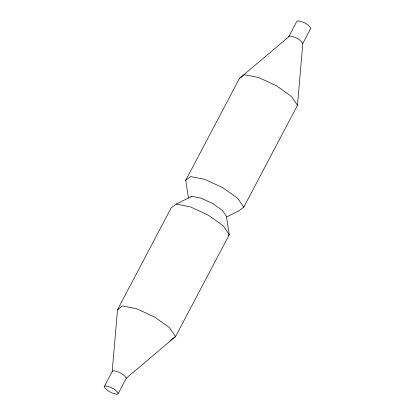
<?xml version="1.0" encoding="UTF-8"?>
<svg xmlns="http://www.w3.org/2000/svg" width="415" height="415" viewBox="0 0 415 415"><rect width="100%" height="100%" fill="white"/><g stroke="black" fill="none" stroke-linecap="round" stroke-linejoin="round"><path stroke-width="0.62" d="M112.19 371.57L117.518 309.683L171.229 207.806L176.245 204.066L191.87 196.316L201.104 198.152L212.781 203.558L222.44 210.472L226.393 216.251L229.277 234.683L175.561 336.56L126.342 378.122L118.322 393.337L117.097 394.25C112.175 393.441 106.878 391.163 104.17 386.785L112.19 371.57L113.414 370.657C118.337 371.467 123.634 373.749 126.342 378.122M226.606 216.962L238.755 210.934L243.771 207.194L297.482 105.317L302.81 43.43L310.83 28.215C308.122 23.837 302.826 21.559 297.903 20.75L296.678 21.663L288.658 36.878L239.439 78.44L185.723 180.318L188.503 198.116M288.658 36.878L289.877 35.965C294.806 36.774 300.102 39.052 302.81 43.43M239.439 78.44L244.451 74.7L258.633 77.517L276.572 85.822L291.408 96.441L297.482 105.317M185.723 180.318L190.734 176.577L204.917 179.399L222.855 187.704L237.696 198.318L243.771 207.194M190.936 197.011L191.87 196.316M117.518 309.683L122.529 305.943L136.711 308.765L154.65 317.07L169.486 327.684L175.561 336.56L170.549 340.3M228.276 235.43L229.277 234.683L223.203 225.807L208.361 215.188L190.428 206.883L176.245 204.066M104.17 386.785L105.394 385.872C110.317 386.681 115.614 388.964 118.322 393.337"/></g></svg>
